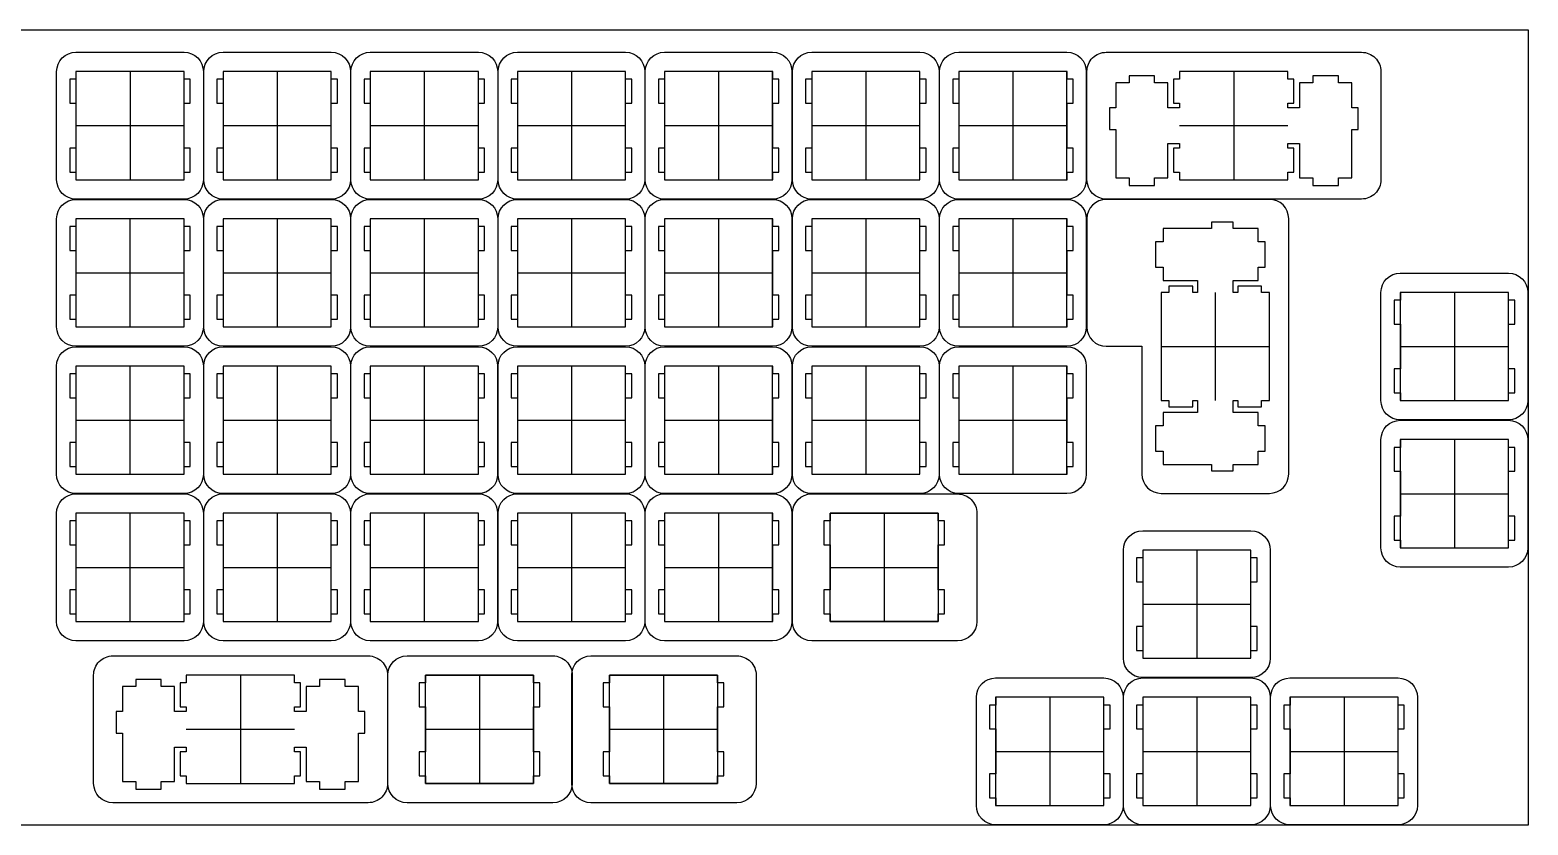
# Model space of a CAD drawing. Extents: x 0 to 345, y 0 to 209.
# Drawn here: x 151 to 344.9, y 0.4 to 103.3 of the extents above; entities that cross this region are included whole.
import ezdxf

# ---------------------------------------------------------------- set-up
doc = ezdxf.new("R2010")
doc.units = 0
doc.header["$MEASUREMENT"] = 0
doc.layers.add('livello 1', color=1, linetype='Continuous', lineweight=25, true_color=0xff0000)

msp = doc.modelspace()

# ---------------------------------------------------------------- linework, layer by layer
at = {"color": 0}
for p, q in [((0.09508, 103.269), (344.901, 103.269)), ((344.901, 103.269), (344.901, 0.39825)), ((156.924, 97.8877), (156.924, 96.8872)), ((170.925, 97.8877), (156.924, 97.8877)), ((170.925, 96.8872), (170.925, 97.8877)), ((175.974, 97.8877), (175.974, 96.8872)), ((189.975, 97.8877), (175.974, 97.8877)), ((189.975, 96.8872), (189.975, 97.8877)), ((195.024, 97.8877), (195.024, 96.8872)), ((209.025, 97.8877), (195.024, 97.8877)), ((209.025, 96.8872), (209.025, 97.8877)), ((214.074, 97.8877), (214.074, 96.8872)), ((228.075, 97.8877), (214.074, 97.8877)), ((228.075, 96.8872), (228.075, 97.8877)), ((233.124, 97.8877), (233.124, 96.8872)), ((247.125, 97.8877), (233.124, 97.8877)), ((247.125, 96.8872), (247.125, 97.8877)), ((252.174, 97.8877), (252.174, 96.8872)), ((266.175, 97.8877), (252.174, 97.8877)), ((266.175, 96.8872), (266.175, 97.8877)), ((271.224, 97.8877), (271.224, 96.8872)), ((285.225, 97.8877), (271.224, 97.8877)), ((285.225, 96.8872), (285.225, 97.8877)), ((296.55, 97.3377), (293.249, 97.3377)), ((293.249, 97.3377), (293.249, 96.4173)), ((296.55, 96.4173), (296.55, 97.3377)), ((299.799, 97.8877), (299.799, 96.8872)), ((313.8, 97.8877), (299.799, 97.8877)), ((313.8, 96.8872), (313.8, 97.8877)), ((320.35, 97.3377), (317.05, 97.3377)), ((317.05, 97.3377), (317.05, 96.4173)), ((320.35, 96.4173), (320.35, 97.3377)), ((156.924, 96.8872), (156.125, 96.8872)), ((156.125, 96.8872), (156.125, 93.7877)), ((171.724, 96.8872), (170.925, 96.8872)), ((171.724, 93.7877), (171.724, 96.8872)), ((175.974, 96.8872), (175.175, 96.8872)), ((175.175, 96.8872), (175.175, 93.7877)), ((190.774, 96.8872), (189.975, 96.8872)), ((190.774, 93.7877), (190.774, 96.8872)), ((195.024, 96.8872), (194.225, 96.8872)), ((194.225, 96.8872), (194.225, 93.7877)), ((209.824, 96.8872), (209.025, 96.8872)), ((209.824, 93.7877), (209.824, 96.8872)), ((214.074, 96.8872), (213.275, 96.8872)), ((213.275, 96.8872), (213.275, 93.7877)), ((228.874, 96.8872), (228.075, 96.8872)), ((228.874, 93.7877), (228.874, 96.8872)), ((233.124, 96.8872), (232.325, 96.8872)), ((232.325, 96.8872), (232.325, 93.7877)), ((247.924, 96.8872), (247.125, 96.8872)), ((247.924, 93.7877), (247.924, 96.8872)), ((252.174, 96.8872), (251.374, 96.8872)), ((251.374, 96.8872), (251.374, 93.7877)), ((266.974, 96.8872), (266.175, 96.8872)), ((266.974, 93.7877), (266.974, 96.8872)), ((271.224, 96.8872), (270.425, 96.8872)), ((270.425, 96.8872), (270.425, 93.7877)), ((286.024, 96.8872), (285.225, 96.8872)), ((286.024, 93.7877), (286.024, 96.8872)), ((293.249, 96.4173), (291.524, 96.4173)), ((291.524, 96.4173), (291.524, 93.187)), ((298.275, 96.4173), (296.55, 96.4173)), ((298.275, 93.187), (298.275, 96.4173)), ((299.799, 96.8872), (299, 96.8872)), ((299, 96.8872), (299, 93.7877)), ((314.599, 96.8872), (313.8, 96.8872)), ((314.599, 93.7877), (314.599, 96.8872)), ((317.05, 96.4173), (315.324, 96.4173)), ((315.324, 96.4173), (315.324, 93.187)), ((322.075, 96.4173), (320.35, 96.4173)), ((322.075, 93.187), (322.075, 96.4173)), ((156.125, 93.7877), (156.924, 93.7877)), ((156.924, 93.7877), (156.924, 87.9877)), ((170.925, 87.9877), (170.925, 93.7877)), ((170.925, 93.7877), (171.724, 93.7877)), ((175.175, 93.7877), (175.974, 93.7877)), ((175.974, 93.7877), (175.974, 87.9877)), ((189.975, 87.9877), (189.975, 93.7877)), ((189.975, 93.7877), (190.774, 93.7877)), ((194.225, 93.7877), (195.024, 93.7877)), ((195.024, 93.7877), (195.024, 87.9877)), ((209.025, 87.9877), (209.025, 93.7877)), ((209.025, 93.7877), (209.824, 93.7877)), ((213.275, 93.7877), (214.074, 93.7877)), ((214.074, 93.7877), (214.074, 87.9877)), ((228.075, 87.9877), (228.075, 93.7877)), ((228.075, 93.7877), (228.874, 93.7877)), ((232.325, 93.7877), (233.124, 93.7877)), ((233.124, 93.7877), (233.124, 87.9877)), ((247.125, 87.9877), (247.125, 93.7877)), ((247.125, 93.7877), (247.924, 93.7877)), ((251.374, 93.7877), (252.174, 93.7877)), ((252.174, 93.7877), (252.174, 87.9877)), ((266.175, 87.9877), (266.175, 93.7877)), ((266.175, 93.7877), (266.974, 93.7877)), ((270.425, 93.7877), (271.224, 93.7877)), ((271.224, 93.7877), (271.224, 87.9877)), ((285.225, 87.9877), (285.225, 93.7877)), ((285.225, 93.7877), (286.024, 93.7877)), ((291.524, 93.187), (290.7, 93.187)), ((290.7, 93.187), (290.7, 90.387)), ((299.799, 93.187), (298.275, 93.187)), ((299, 93.7877), (299.799, 93.7877)), ((299.799, 93.7877), (299.799, 93.187)), ((313.8, 93.187), (313.8, 93.7877)), ((313.8, 93.7877), (314.599, 93.7877)), ((315.324, 93.187), (313.8, 93.187)), ((322.899, 93.187), (322.075, 93.187)), ((322.899, 90.387), (322.899, 93.187)), ((290.7, 90.387), (291.524, 90.387)), ((291.524, 90.387), (291.524, 84.1167)), ((322.075, 84.1167), (322.075, 90.387)), ((322.075, 90.387), (322.899, 90.387)), ((156.924, 87.9877), (156.125, 87.9877)), ((156.125, 87.9877), (156.125, 84.8872)), ((171.724, 87.9877), (170.925, 87.9877)), ((171.724, 84.8872), (171.724, 87.9877)), ((175.974, 87.9877), (175.175, 87.9877)), ((175.175, 87.9877), (175.175, 84.8872)), ((190.774, 87.9877), (189.975, 87.9877)), ((190.774, 84.8872), (190.774, 87.9877)), ((195.024, 87.9877), (194.225, 87.9877)), ((194.225, 87.9877), (194.225, 84.8872)), ((209.824, 87.9877), (209.025, 87.9877)), ((209.824, 84.8872), (209.824, 87.9877)), ((214.074, 87.9877), (213.275, 87.9877)), ((213.275, 87.9877), (213.275, 84.8872)), ((228.874, 87.9877), (228.075, 87.9877)), ((228.874, 84.8872), (228.874, 87.9877)), ((233.124, 87.9877), (232.325, 87.9877)), ((232.325, 87.9877), (232.325, 84.8872)), ((247.924, 87.9877), (247.125, 87.9877)), ((247.924, 84.8872), (247.924, 87.9877)), ((252.174, 87.9877), (251.374, 87.9877)), ((251.374, 87.9877), (251.374, 84.8872)), ((266.974, 87.9877), (266.175, 87.9877)), ((266.974, 84.8872), (266.974, 87.9877)), ((271.224, 87.9877), (270.425, 87.9877)), ((270.425, 87.9877), (270.425, 84.8872)), ((286.024, 87.9877), (285.225, 87.9877)), ((286.024, 84.8872), (286.024, 87.9877)), ((298.275, 84.1167), (298.275, 88.5871)), ((298.275, 88.5871), (299.799, 88.5871)), ((299.799, 87.9877), (299, 87.9877)), ((299, 87.9877), (299, 84.8872)), ((299.799, 88.5871), (299.799, 87.9877)), ((313.8, 87.9877), (313.8, 88.5871)), ((313.8, 88.5871), (315.324, 88.5871)), ((314.599, 87.9877), (313.8, 87.9877)), ((314.599, 84.8872), (314.599, 87.9877)), ((315.324, 88.5871), (315.324, 84.1167)), ((156.125, 84.8872), (156.924, 84.8872)), ((156.924, 84.8872), (156.924, 83.8881)), ((156.924, 83.8881), (170.925, 83.8881)), ((170.925, 83.8881), (170.925, 84.8872)), ((170.925, 84.8872), (171.724, 84.8872)), ((175.175, 84.8872), (175.974, 84.8872)), ((175.974, 84.8872), (175.974, 83.8881)), ((175.974, 83.8881), (189.975, 83.8881)), ((189.975, 83.8881), (189.975, 84.8872)), ((189.975, 84.8872), (190.774, 84.8872)), ((194.225, 84.8872), (195.024, 84.8872)), ((195.024, 84.8872), (195.024, 83.8881)), ((195.024, 83.8881), (209.025, 83.8881)), ((209.025, 83.8881), (209.025, 84.8872)), ((209.025, 84.8872), (209.824, 84.8872)), ((213.275, 84.8872), (214.074, 84.8872)), ((214.074, 84.8872), (214.074, 83.8881)), ((214.074, 83.8881), (228.075, 83.8881)), ((228.075, 83.8881), (228.075, 84.8872)), ((228.075, 84.8872), (228.874, 84.8872)), ((232.325, 84.8872), (233.124, 84.8872)), ((233.124, 84.8872), (233.124, 83.8881)), ((233.124, 83.8881), (247.125, 83.8881)), ((247.125, 83.8881), (247.125, 84.8872)), ((247.125, 84.8872), (247.924, 84.8872)), ((251.374, 84.8872), (252.174, 84.8872)), ((252.174, 84.8872), (252.174, 83.8881)), ((252.174, 83.8881), (266.175, 83.8881)), ((266.175, 83.8881), (266.175, 84.8872)), ((266.175, 84.8872), (266.974, 84.8872)), ((270.425, 84.8872), (271.224, 84.8872)), ((271.224, 84.8872), (271.224, 83.8881)), ((271.224, 83.8881), (285.225, 83.8881)), ((285.225, 83.8881), (285.225, 84.8872)), ((285.225, 84.8872), (286.024, 84.8872)), ((291.524, 84.1167), (293.249, 84.1167)), ((293.249, 84.1167), (293.249, 83.137)), ((296.55, 83.137), (296.55, 84.1167)), ((296.55, 84.1167), (298.275, 84.1167)), ((299, 84.8872), (299.799, 84.8872)), ((299.799, 84.8872), (299.799, 83.8881)), ((299.799, 83.8881), (313.8, 83.8881)), ((313.8, 83.8881), (313.8, 84.8872)), ((313.8, 84.8872), (314.599, 84.8872)), ((315.324, 84.1167), (317.05, 84.1167)), ((317.05, 84.1167), (317.05, 83.137)), ((320.35, 83.137), (320.35, 84.1167)), ((320.35, 84.1167), (322.075, 84.1167)), ((293.249, 83.137), (296.55, 83.137)), ((317.05, 83.137), (320.35, 83.137)), ((156.924, 77.8372), (156.124, 77.8372)), ((156.124, 77.8372), (156.124, 74.7377)), ((156.924, 78.8377), (156.924, 77.8372)), ((170.924, 78.8377), (156.924, 78.8377)), ((170.924, 77.8372), (170.924, 78.8377)), ((171.724, 77.8372), (170.924, 77.8372)), ((171.724, 74.7377), (171.724, 77.8372)), ((175.974, 77.8372), (175.174, 77.8372)), ((175.174, 77.8372), (175.174, 74.7377)), ((175.974, 78.8377), (175.974, 77.8372)), ((189.975, 78.8377), (175.974, 78.8377)), ((189.975, 77.8372), (189.975, 78.8377)), ((190.774, 77.8372), (189.975, 77.8372)), ((190.774, 74.7377), (190.774, 77.8372)), ((195.024, 77.8372), (194.225, 77.8372)), ((194.225, 77.8372), (194.225, 74.7377)), ((195.024, 78.8377), (195.024, 77.8372)), ((209.025, 78.8377), (195.024, 78.8377)), ((209.025, 77.8372), (209.025, 78.8377)), ((209.824, 77.8372), (209.025, 77.8372)), ((209.824, 74.7377), (209.824, 77.8372)), ((214.074, 77.8372), (213.275, 77.8372)), ((213.275, 77.8372), (213.275, 74.7377)), ((214.074, 78.8377), (214.074, 77.8372)), ((228.075, 78.8377), (214.074, 78.8377)), ((228.075, 77.8372), (228.075, 78.8377)), ((228.874, 77.8372), (228.075, 77.8372)), ((228.874, 74.7377), (228.874, 77.8372)), ((233.124, 77.8372), (232.325, 77.8372)), ((232.325, 77.8372), (232.325, 74.7377)), ((233.124, 78.8377), (233.124, 77.8372)), ((247.125, 78.8377), (233.124, 78.8377)), ((247.125, 77.8372), (247.125, 78.8377)), ((247.924, 77.8372), (247.125, 77.8372)), ((247.924, 74.7377), (247.924, 77.8372)), ((252.174, 77.8372), (251.374, 77.8372)), ((251.374, 77.8372), (251.374, 74.7377)), ((252.174, 78.8377), (252.174, 77.8372)), ((266.175, 78.8377), (252.174, 78.8377)), ((266.175, 77.8372), (266.175, 78.8377)), ((266.974, 77.8372), (266.175, 77.8372)), ((266.974, 74.7377), (266.974, 77.8372)), ((271.224, 77.8372), (270.425, 77.8372)), ((270.425, 77.8372), (270.425, 74.7377)), ((271.224, 78.8377), (271.224, 77.8372)), ((285.225, 78.8377), (271.224, 78.8377)), ((285.225, 77.8372), (285.225, 78.8377)), ((286.024, 77.8372), (285.225, 77.8372)), ((286.024, 74.7377), (286.024, 77.8372)), ((303.918, 77.5878), (297.648, 77.5878)), ((297.648, 77.5878), (297.648, 75.8638)), ((303.918, 78.4119), (303.918, 77.5878)), ((306.717, 78.4119), (303.918, 78.4119)), ((306.717, 77.5878), (306.717, 78.4119)), ((309.947, 77.5878), (306.717, 77.5878)), ((309.947, 75.8638), (309.947, 77.5878)), ((297.648, 75.8638), (296.667, 75.8638)), ((296.667, 75.8638), (296.667, 72.5622)), ((310.867, 75.8638), (309.947, 75.8638)), ((310.867, 72.5622), (310.867, 75.8638)), ((156.124, 74.7377), (156.924, 74.7377)), ((156.924, 74.7377), (156.924, 68.9377)), ((170.924, 68.9377), (170.924, 74.7377)), ((170.924, 74.7377), (171.724, 74.7377)), ((175.174, 74.7377), (175.974, 74.7377)), ((175.974, 74.7377), (175.974, 68.9377)), ((189.975, 68.9377), (189.975, 74.7377)), ((189.975, 74.7377), (190.774, 74.7377)), ((194.225, 74.7377), (195.024, 74.7377)), ((195.024, 74.7377), (195.024, 68.9377)), ((209.025, 68.9377), (209.025, 74.7377)), ((209.025, 74.7377), (209.824, 74.7377)), ((213.275, 74.7377), (214.074, 74.7377)), ((214.074, 74.7377), (214.074, 68.9377)), ((228.075, 68.9377), (228.075, 74.7377)), ((228.075, 74.7377), (228.874, 74.7377)), ((232.325, 74.7377), (233.124, 74.7377)), ((233.124, 74.7377), (233.124, 68.9377)), ((247.125, 68.9377), (247.125, 74.7377)), ((247.125, 74.7377), (247.924, 74.7377)), ((251.374, 74.7377), (252.174, 74.7377)), ((252.174, 74.7377), (252.174, 68.9377)), ((266.175, 68.9377), (266.175, 74.7377)), ((266.175, 74.7377), (266.974, 74.7377)), ((270.425, 74.7377), (271.224, 74.7377)), ((271.224, 74.7377), (271.224, 68.9377)), ((285.225, 68.9377), (285.225, 74.7377)), ((285.225, 74.7377), (286.024, 74.7377)), ((296.667, 72.5622), (297.648, 72.5622)), ((297.648, 72.5622), (297.648, 70.8381)), ((309.947, 70.8381), (309.947, 72.5622)), ((309.947, 72.5622), (310.867, 72.5622)), ((297.648, 70.8381), (302.117, 70.8381)), ((301.517, 70.1118), (298.417, 70.1118)), ((298.417, 70.1118), (298.417, 69.3127)), ((301.517, 69.3127), (301.517, 70.1118)), ((302.117, 70.8381), (302.117, 69.3127)), ((306.717, 69.3127), (306.717, 70.8381)), ((306.717, 70.8381), (309.947, 70.8381)), ((310.417, 70.1118), (307.318, 70.1118)), ((307.318, 70.1118), (307.318, 69.3127)), ((310.417, 69.3127), (310.417, 70.1118)), ((156.924, 68.9377), (156.124, 68.9377)), ((156.124, 68.9377), (156.124, 65.8372)), ((171.724, 68.9377), (170.924, 68.9377)), ((171.724, 65.8372), (171.724, 68.9377)), ((175.974, 68.9377), (175.174, 68.9377)), ((175.174, 68.9377), (175.174, 65.8372)), ((190.774, 68.9377), (189.975, 68.9377)), ((190.774, 65.8372), (190.774, 68.9377)), ((195.024, 68.9377), (194.225, 68.9377)), ((194.225, 68.9377), (194.225, 65.8372)), ((209.824, 68.9377), (209.025, 68.9377)), ((209.824, 65.8372), (209.824, 68.9377)), ((214.074, 68.9377), (213.275, 68.9377)), ((213.275, 68.9377), (213.275, 65.8372)), ((228.874, 68.9377), (228.075, 68.9377)), ((228.874, 65.8372), (228.874, 68.9377)), ((233.124, 68.9377), (232.325, 68.9377)), ((232.325, 68.9377), (232.325, 65.8372)), ((247.924, 68.9377), (247.125, 68.9377)), ((247.924, 65.8372), (247.924, 68.9377)), ((252.174, 68.9377), (251.374, 68.9377)), ((251.374, 68.9377), (251.374, 65.8372)), ((266.974, 68.9377), (266.175, 68.9377)), ((266.974, 65.8372), (266.974, 68.9377)), ((271.224, 68.9377), (270.425, 68.9377)), ((270.425, 68.9377), (270.425, 65.8372)), ((286.024, 68.9377), (285.225, 68.9377)), ((286.024, 65.8372), (286.024, 68.9377)), ((298.417, 69.3127), (297.418, 69.3127)), ((297.418, 69.3127), (297.418, 55.3131)), ((302.117, 69.3127), (301.517, 69.3127)), ((307.318, 69.3127), (306.717, 69.3127)), ((311.417, 69.3127), (310.417, 69.3127)), ((311.417, 55.3131), (311.417, 69.3127)), ((328.374, 68.3122), (327.575, 68.3122)), ((327.575, 68.3122), (327.575, 65.2127)), ((328.374, 69.3127), (328.374, 68.3122)), ((342.375, 69.3127), (328.374, 69.3127)), ((342.375, 68.3122), (342.375, 69.3127)), ((343.174, 68.3122), (342.375, 68.3122)), ((343.174, 65.2127), (343.174, 68.3122)), ((156.124, 65.8372), (156.924, 65.8372)), ((156.924, 65.8372), (156.924, 64.8381)), ((156.924, 64.8381), (170.924, 64.8381)), ((170.924, 64.8381), (170.924, 65.8372)), ((170.924, 65.8372), (171.724, 65.8372)), ((175.174, 65.8372), (175.974, 65.8372)), ((175.974, 65.8372), (175.974, 64.8381)), ((175.974, 64.8381), (189.975, 64.8381)), ((189.975, 64.8381), (189.975, 65.8372)), ((189.975, 65.8372), (190.774, 65.8372)), ((194.225, 65.8372), (195.024, 65.8372)), ((195.024, 65.8372), (195.024, 64.8381)), ((195.024, 64.8381), (209.025, 64.8381)), ((209.025, 64.8381), (209.025, 65.8372)), ((209.025, 65.8372), (209.824, 65.8372)), ((213.275, 65.8372), (214.074, 65.8372)), ((214.074, 65.8372), (214.074, 64.8381)), ((214.074, 64.8381), (228.075, 64.8381)), ((228.075, 64.8381), (228.075, 65.8372)), ((228.075, 65.8372), (228.874, 65.8372)), ((232.325, 65.8372), (233.124, 65.8372)), ((233.124, 65.8372), (233.124, 64.8381)), ((233.124, 64.8381), (247.125, 64.8381)), ((247.125, 64.8381), (247.125, 65.8372)), ((247.125, 65.8372), (247.924, 65.8372)), ((251.374, 65.8372), (252.174, 65.8372)), ((252.174, 65.8372), (252.174, 64.8381)), ((252.174, 64.8381), (266.175, 64.8381)), ((266.175, 64.8381), (266.175, 65.8372)), ((266.175, 65.8372), (266.974, 65.8372)), ((270.425, 65.8372), (271.224, 65.8372)), ((271.224, 65.8372), (271.224, 64.8381)), ((271.224, 64.8381), (285.225, 64.8381)), ((285.225, 64.8381), (285.225, 65.8372)), ((285.225, 65.8372), (286.024, 65.8372)), ((327.575, 65.2127), (328.374, 65.2127)), ((328.374, 65.2127), (328.374, 59.4127)), ((342.375, 59.4127), (342.375, 65.2127)), ((342.375, 65.2127), (343.174, 65.2127)), ((156.924, 58.7872), (156.124, 58.7872)), ((156.124, 58.7872), (156.124, 55.6877)), ((156.924, 59.7877), (156.924, 58.7872)), ((170.924, 59.7877), (156.924, 59.7877)), ((170.924, 58.7872), (170.924, 59.7877)), ((171.724, 58.7872), (170.924, 58.7872)), ((171.724, 55.6877), (171.724, 58.7872)), ((175.974, 58.7872), (175.174, 58.7872)), ((175.174, 58.7872), (175.174, 55.6877)), ((175.974, 59.7877), (175.974, 58.7872)), ((189.975, 59.7877), (175.974, 59.7877)), ((189.975, 58.7872), (189.975, 59.7877)), ((190.774, 58.7872), (189.975, 58.7872)), ((190.774, 55.6877), (190.774, 58.7872)), ((195.024, 58.7872), (194.225, 58.7872)), ((194.225, 58.7872), (194.225, 55.6877)), ((195.024, 59.7877), (195.024, 58.7872)), ((209.025, 59.7877), (195.024, 59.7877)), ((209.025, 58.7872), (209.025, 59.7877)), ((209.824, 58.7872), (209.025, 58.7872)), ((209.824, 55.6877), (209.824, 58.7872)), ((214.074, 58.7872), (213.275, 58.7872)), ((213.275, 58.7872), (213.275, 55.6877)), ((214.074, 59.7877), (214.074, 58.7872)), ((228.075, 59.7877), (214.074, 59.7877)), ((228.075, 58.7872), (228.075, 59.7877)), ((228.874, 58.7872), (228.075, 58.7872)), ((228.874, 55.6877), (228.874, 58.7872)), ((233.124, 58.7872), (232.325, 58.7872)), ((232.325, 58.7872), (232.325, 55.6877)), ((233.124, 59.7877), (233.124, 58.7872)), ((247.125, 59.7877), (233.124, 59.7877)), ((247.125, 58.7872), (247.125, 59.7877)), ((247.924, 58.7872), (247.125, 58.7872)), ((247.924, 55.6877), (247.924, 58.7872)), ((252.174, 58.7872), (251.374, 58.7872)), ((251.374, 58.7872), (251.374, 55.6877)), ((252.174, 59.7877), (252.174, 58.7872)), ((266.175, 59.7877), (252.174, 59.7877)), ((266.175, 58.7872), (266.175, 59.7877)), ((266.974, 58.7872), (266.175, 58.7872)), ((266.974, 55.6877), (266.974, 58.7872)), ((271.224, 58.7872), (270.425, 58.7872)), ((270.425, 58.7872), (270.425, 55.6877)), ((271.224, 59.7877), (271.224, 58.7872)), ((285.225, 59.7877), (271.224, 59.7877)), ((285.225, 58.7872), (285.225, 59.7877)), ((286.024, 58.7872), (285.225, 58.7872)), ((286.024, 55.6877), (286.024, 58.7872)), ((328.374, 59.4127), (327.575, 59.4127)), ((327.575, 59.4127), (327.575, 56.3122)), ((343.174, 59.4127), (342.375, 59.4127)), ((343.174, 56.3122), (343.174, 59.4127)), ((327.575, 56.3122), (328.374, 56.3122)), ((328.374, 56.3122), (328.374, 55.3131)), ((342.375, 55.3131), (342.375, 56.3122)), ((342.375, 56.3122), (343.174, 56.3122)), ((156.124, 55.6877), (156.924, 55.6877)), ((156.924, 55.6877), (156.924, 49.8877)), ((170.924, 49.8877), (170.924, 55.6877)), ((170.924, 55.6877), (171.724, 55.6877)), ((175.174, 55.6877), (175.974, 55.6877)), ((175.974, 55.6877), (175.974, 49.8877)), ((189.975, 49.8877), (189.975, 55.6877)), ((189.975, 55.6877), (190.774, 55.6877)), ((194.225, 55.6877), (195.024, 55.6877)), ((195.024, 55.6877), (195.024, 49.8877)), ((209.025, 49.8877), (209.025, 55.6877)), ((209.025, 55.6877), (209.824, 55.6877)), ((213.275, 55.6877), (214.074, 55.6877)), ((214.074, 55.6877), (214.074, 49.8877)), ((228.075, 49.8877), (228.075, 55.6877)), ((228.075, 55.6877), (228.874, 55.6877)), ((232.325, 55.6877), (233.124, 55.6877)), ((233.124, 55.6877), (233.124, 49.8877)), ((247.125, 49.8877), (247.125, 55.6877)), ((247.125, 55.6877), (247.924, 55.6877)), ((251.374, 55.6877), (252.174, 55.6877)), ((252.174, 55.6877), (252.174, 49.8877)), ((266.175, 49.8877), (266.175, 55.6877)), ((266.175, 55.6877), (266.974, 55.6877)), ((270.425, 55.6877), (271.224, 55.6877)), ((271.224, 55.6877), (271.224, 49.8877)), ((285.225, 49.8877), (285.225, 55.6877)), ((285.225, 55.6877), (286.024, 55.6877)), ((297.418, 55.3131), (298.417, 55.3131)), ((298.417, 55.3131), (298.417, 54.5123)), ((298.417, 54.5123), (301.517, 54.5123)), ((301.517, 54.5123), (301.517, 55.3131)), ((301.517, 55.3131), (302.117, 55.3131)), ((302.117, 55.3131), (302.117, 53.7877)), ((306.717, 53.7877), (306.717, 55.3131)), ((306.717, 55.3131), (307.318, 55.3131)), ((307.318, 55.3131), (307.318, 54.5123)), ((307.318, 54.5123), (310.417, 54.5123)), ((310.417, 54.5123), (310.417, 55.3131)), ((310.417, 55.3131), (311.417, 55.3131)), ((328.374, 55.3131), (342.375, 55.3131)), ((302.117, 53.7877), (297.648, 53.7877)), ((297.648, 53.7877), (297.648, 52.0622)), ((309.947, 53.7877), (306.717, 53.7877)), ((309.947, 52.0622), (309.947, 53.7877)), ((297.648, 52.0622), (296.667, 52.0622)), ((296.667, 52.0622), (296.667, 48.762)), ((310.867, 52.0622), (309.947, 52.0622)), ((310.867, 48.762), (310.867, 52.0622)), ((156.924, 49.8877), (156.124, 49.8877)), ((156.124, 49.8877), (156.124, 46.7872)), ((171.724, 49.8877), (170.924, 49.8877)), ((171.724, 46.7872), (171.724, 49.8877)), ((175.974, 49.8877), (175.174, 49.8877)), ((175.174, 49.8877), (175.174, 46.7872)), ((190.774, 49.8877), (189.975, 49.8877)), ((190.774, 46.7872), (190.774, 49.8877)), ((195.024, 49.8877), (194.225, 49.8877)), ((194.225, 49.8877), (194.225, 46.7872)), ((209.824, 49.8877), (209.025, 49.8877)), ((209.824, 46.7872), (209.824, 49.8877)), ((214.074, 49.8877), (213.275, 49.8877)), ((213.275, 49.8877), (213.275, 46.7872)), ((228.874, 49.8877), (228.075, 49.8877)), ((228.874, 46.7872), (228.874, 49.8877)), ((233.124, 49.8877), (232.325, 49.8877)), ((232.325, 49.8877), (232.325, 46.7872)), ((247.924, 49.8877), (247.125, 49.8877)), ((247.924, 46.7872), (247.924, 49.8877)), ((252.174, 49.8877), (251.374, 49.8877)), ((251.374, 49.8877), (251.374, 46.7872)), ((266.974, 49.8877), (266.175, 49.8877)), ((266.974, 46.7872), (266.974, 49.8877)), ((271.224, 49.8877), (270.425, 49.8877)), ((270.425, 49.8877), (270.425, 46.7872)), ((286.024, 49.8877), (285.225, 49.8877)), ((286.024, 46.7872), (286.024, 49.8877)), ((296.667, 48.762), (297.648, 48.762)), ((297.648, 48.762), (297.648, 47.038)), ((309.947, 47.038), (309.947, 48.762)), ((309.947, 48.762), (310.867, 48.762)), ((328.374, 49.2622), (327.575, 49.2622)), ((327.575, 49.2622), (327.575, 46.1627)), ((328.374, 50.2627), (328.374, 49.2622)), ((342.375, 50.2627), (328.374, 50.2627)), ((342.375, 49.2622), (342.375, 50.2627)), ((343.174, 49.2622), (342.375, 49.2622)), ((343.174, 46.1627), (343.174, 49.2622)), ((156.124, 46.7872), (156.924, 46.7872)), ((156.924, 46.7872), (156.924, 45.7881)), ((170.924, 45.7881), (170.924, 46.7872)), ((170.924, 46.7872), (171.724, 46.7872)), ((175.174, 46.7872), (175.974, 46.7872)), ((175.974, 46.7872), (175.974, 45.7881)), ((189.975, 45.7881), (189.975, 46.7872)), ((189.975, 46.7872), (190.774, 46.7872)), ((194.225, 46.7872), (195.024, 46.7872)), ((195.024, 46.7872), (195.024, 45.7881)), ((209.025, 45.7881), (209.025, 46.7872)), ((209.025, 46.7872), (209.824, 46.7872)), ((213.275, 46.7872), (214.074, 46.7872)), ((214.074, 46.7872), (214.074, 45.7881)), ((228.075, 45.7881), (228.075, 46.7872)), ((228.075, 46.7872), (228.874, 46.7872)), ((232.325, 46.7872), (233.124, 46.7872)), ((233.124, 46.7872), (233.124, 45.7881)), ((247.125, 45.7881), (247.125, 46.7872)), ((247.125, 46.7872), (247.924, 46.7872)), ((251.374, 46.7872), (252.174, 46.7872)), ((252.174, 46.7872), (252.174, 45.7881)), ((266.175, 45.7881), (266.175, 46.7872)), ((266.175, 46.7872), (266.974, 46.7872)), ((270.425, 46.7872), (271.224, 46.7872)), ((271.224, 46.7872), (271.224, 45.7881)), ((285.225, 45.7881), (285.225, 46.7872)), ((285.225, 46.7872), (286.024, 46.7872)), ((297.648, 47.038), (303.918, 47.038)), ((303.918, 47.038), (303.918, 46.2125)), ((306.717, 46.2125), (306.717, 47.038)), ((306.717, 47.038), (309.947, 47.038)), ((156.924, 45.7881), (170.924, 45.7881)), ((175.974, 45.7881), (189.975, 45.7881)), ((195.024, 45.7881), (209.025, 45.7881)), ((214.074, 45.7881), (228.075, 45.7881)), ((233.124, 45.7881), (247.125, 45.7881)), ((252.174, 45.7881), (266.175, 45.7881)), ((271.224, 45.7881), (285.225, 45.7881)), ((303.918, 46.2125), (306.717, 46.2125)), ((327.575, 46.1627), (328.374, 46.1627)), ((328.374, 46.1627), (328.374, 40.3627)), ((342.375, 40.3627), (342.375, 46.1627)), ((342.375, 46.1627), (343.174, 46.1627)), ((156.924, 40.7377), (156.924, 39.7372)), ((170.924, 40.7377), (156.924, 40.7377)), ((170.924, 39.7372), (170.924, 40.7377)), ((175.974, 40.7377), (175.974, 39.7372)), ((189.975, 40.7377), (175.974, 40.7377)), ((189.975, 39.7372), (189.975, 40.7377)), ((195.024, 40.7377), (195.024, 39.7372)), ((209.025, 40.7377), (195.024, 40.7377)), ((209.025, 39.7372), (209.025, 40.7377)), ((214.074, 40.7377), (214.074, 39.7372)), ((228.075, 40.7377), (214.074, 40.7377)), ((228.075, 39.7372), (228.075, 40.7377)), ((233.124, 40.7377), (233.124, 39.7372)), ((247.125, 40.7377), (233.124, 40.7377)), ((247.125, 39.7372), (247.125, 40.7377)), ((254.555, 40.7377), (254.555, 39.7372)), ((268.555, 40.7377), (254.555, 40.7377)), ((268.555, 39.7372), (268.555, 40.7377)), ((156.924, 39.7372), (156.124, 39.7372)), ((156.124, 39.7372), (156.124, 36.6377)), ((171.724, 39.7372), (170.924, 39.7372)), ((171.724, 36.6377), (171.724, 39.7372)), ((175.974, 39.7372), (175.174, 39.7372)), ((175.174, 39.7372), (175.174, 36.6377)), ((190.774, 39.7372), (189.975, 39.7372)), ((190.774, 36.6377), (190.774, 39.7372)), ((195.024, 39.7372), (194.225, 39.7372)), ((194.225, 39.7372), (194.225, 36.6377)), ((209.824, 39.7372), (209.025, 39.7372)), ((209.824, 36.6377), (209.824, 39.7372)), ((214.074, 39.7372), (213.275, 39.7372)), ((213.275, 39.7372), (213.275, 36.6377)), ((228.874, 39.7372), (228.075, 39.7372)), ((228.874, 36.6377), (228.874, 39.7372)), ((233.124, 39.7372), (232.325, 39.7372)), ((232.325, 39.7372), (232.325, 36.6377)), ((247.924, 39.7372), (247.125, 39.7372)), ((247.924, 36.6377), (247.924, 39.7372)), ((254.555, 39.7372), (253.756, 39.7372)), ((253.756, 39.7372), (253.756, 36.6377)), ((269.355, 39.7372), (268.555, 39.7372)), ((269.355, 36.6377), (269.355, 39.7372)), ((328.374, 40.3627), (327.575, 40.3627)), ((327.575, 40.3627), (327.575, 37.2622)), ((343.174, 40.3627), (342.375, 40.3627)), ((343.174, 37.2622), (343.174, 40.3627)), ((327.575, 37.2622), (328.374, 37.2622)), ((328.374, 37.2622), (328.374, 36.2631)), ((342.375, 36.2631), (342.375, 37.2622)), ((342.375, 37.2622), (343.174, 37.2622)), ((156.124, 36.6377), (156.924, 36.6377)), ((156.924, 36.6377), (156.924, 30.8378)), ((170.924, 30.8378), (170.924, 36.6377)), ((170.924, 36.6377), (171.724, 36.6377)), ((175.174, 36.6377), (175.974, 36.6377)), ((175.974, 36.6377), (175.974, 30.8378)), ((189.975, 30.8378), (189.975, 36.6377)), ((189.975, 36.6377), (190.774, 36.6377)), ((194.225, 36.6377), (195.024, 36.6377)), ((195.024, 36.6377), (195.024, 30.8378)), ((209.025, 30.8378), (209.025, 36.6377)), ((209.025, 36.6377), (209.824, 36.6377)), ((213.275, 36.6377), (214.074, 36.6377)), ((214.074, 36.6377), (214.074, 30.8378)), ((228.075, 30.8378), (228.075, 36.6377)), ((228.075, 36.6377), (228.874, 36.6377)), ((232.325, 36.6377), (233.124, 36.6377)), ((233.124, 36.6377), (233.124, 30.8378)), ((247.125, 30.8378), (247.125, 36.6377)), ((247.125, 36.6377), (247.924, 36.6377)), ((253.756, 36.6377), (254.555, 36.6377)), ((254.555, 36.6377), (254.555, 30.8378)), ((268.555, 30.8378), (268.555, 36.6377)), ((268.555, 36.6377), (269.355, 36.6377)), ((295.037, 34.9746), (294.236, 34.9746)), ((294.236, 34.9746), (294.236, 31.874)), ((295.037, 35.9752), (295.037, 34.9746)), ((309.036, 35.9752), (295.037, 35.9752)), ((309.036, 34.9746), (309.036, 35.9752)), ((309.837, 34.9746), (309.036, 34.9746)), ((309.837, 31.874), (309.837, 34.9746)), ((328.374, 36.2631), (342.375, 36.2631)), ((294.236, 31.874), (295.037, 31.874)), ((295.037, 31.874), (295.037, 26.0739)), ((309.036, 26.0739), (309.036, 31.874)), ((309.036, 31.874), (309.837, 31.874)), ((156.924, 30.8378), (156.124, 30.8378)), ((156.124, 30.8378), (156.124, 27.7372)), ((171.724, 30.8378), (170.924, 30.8378)), ((171.724, 27.7372), (171.724, 30.8378)), ((175.974, 30.8378), (175.174, 30.8378)), ((175.174, 30.8378), (175.174, 27.7372)), ((190.774, 30.8378), (189.975, 30.8378)), ((190.774, 27.7372), (190.774, 30.8378)), ((195.024, 30.8378), (194.225, 30.8378)), ((194.225, 30.8378), (194.225, 27.7372)), ((209.824, 30.8378), (209.025, 30.8378)), ((209.824, 27.7372), (209.824, 30.8378)), ((214.074, 30.8378), (213.275, 30.8378)), ((213.275, 30.8378), (213.275, 27.7372)), ((228.874, 30.8378), (228.075, 30.8378)), ((228.874, 27.7372), (228.874, 30.8378)), ((233.124, 30.8378), (232.325, 30.8378)), ((232.325, 30.8378), (232.325, 27.7372)), ((247.924, 30.8378), (247.125, 30.8378)), ((247.924, 27.7372), (247.924, 30.8378)), ((254.555, 30.8378), (253.756, 30.8378)), ((253.756, 30.8378), (253.756, 27.7372)), ((269.355, 30.8378), (268.555, 30.8378)), ((269.355, 27.7372), (269.355, 30.8378)), ((156.124, 27.7372), (156.924, 27.7372)), ((156.924, 27.7372), (156.924, 26.7381)), ((170.924, 26.7381), (170.924, 27.7372)), ((170.924, 27.7372), (171.724, 27.7372)), ((175.174, 27.7372), (175.974, 27.7372)), ((175.974, 27.7372), (175.974, 26.7381)), ((189.975, 26.7381), (189.975, 27.7372)), ((189.975, 27.7372), (190.774, 27.7372)), ((194.225, 27.7372), (195.024, 27.7372)), ((195.024, 27.7372), (195.024, 26.7381)), ((209.025, 26.7381), (209.025, 27.7372)), ((209.025, 27.7372), (209.824, 27.7372)), ((213.275, 27.7372), (214.074, 27.7372)), ((214.074, 27.7372), (214.074, 26.7381)), ((228.075, 26.7381), (228.075, 27.7372)), ((228.075, 27.7372), (228.874, 27.7372)), ((232.325, 27.7372), (233.124, 27.7372)), ((233.124, 27.7372), (233.124, 26.7381)), ((247.125, 26.7381), (247.125, 27.7372)), ((247.125, 27.7372), (247.924, 27.7372)), ((253.756, 27.7372), (254.555, 27.7372)), ((254.555, 27.7372), (254.555, 26.7381)), ((268.555, 26.7381), (268.555, 27.7372)), ((268.555, 27.7372), (269.355, 27.7372)), ((156.924, 26.7381), (170.924, 26.7381)), ((175.974, 26.7381), (189.975, 26.7381)), ((195.024, 26.7381), (209.025, 26.7381)), ((214.074, 26.7381), (228.075, 26.7381)), ((233.124, 26.7381), (247.125, 26.7381)), ((254.555, 26.7381), (268.555, 26.7381)), ((295.037, 26.0739), (294.236, 26.0739)), ((294.236, 26.0739), (294.236, 22.9747)), ((309.837, 26.0739), (309.036, 26.0739)), ((309.837, 22.9747), (309.837, 26.0739)), ((294.236, 22.9747), (295.037, 22.9747)), ((295.037, 22.9747), (295.037, 21.9742)), ((295.037, 21.9742), (309.036, 21.9742)), ((309.036, 21.9742), (309.036, 22.9747)), ((309.036, 22.9747), (309.837, 22.9747)), ((171.212, 19.7817), (171.212, 18.7827)), ((185.211, 19.7817), (171.212, 19.7817)), ((185.211, 18.7827), (185.211, 19.7817)), ((202.168, 19.7817), (202.168, 18.7827)), ((216.167, 19.7817), (202.168, 19.7817)), ((216.167, 18.7827), (216.167, 19.7817)), ((225.98, 19.7817), (225.98, 18.7827)), ((239.98, 19.7817), (225.98, 19.7817)), ((239.98, 18.7827), (239.98, 19.7817)), ((164.662, 18.3128), (162.936, 18.3128)), ((162.936, 18.3128), (162.936, 15.0826)), ((167.961, 19.2319), (164.662, 19.2319)), ((164.662, 19.2319), (164.662, 18.3128)), ((167.961, 18.3128), (167.961, 19.2319)), ((169.686, 18.3128), (167.961, 18.3128)), ((169.686, 15.0826), (169.686, 18.3128)), ((171.212, 18.7827), (170.411, 18.7827)), ((170.411, 18.7827), (170.411, 15.6821)), ((186.012, 18.7827), (185.211, 18.7827)), ((186.012, 15.6821), (186.012, 18.7827)), ((188.462, 18.3128), (186.737, 18.3128)), ((186.737, 18.3128), (186.737, 15.0826)), ((191.761, 19.2319), (188.462, 19.2319)), ((188.462, 19.2319), (188.462, 18.3128)), ((191.761, 18.3128), (191.761, 19.2319)), ((193.486, 18.3128), (191.761, 18.3128)), ((193.486, 15.0826), (193.486, 18.3128)), ((202.168, 18.7827), (201.367, 18.7827)), ((201.367, 18.7827), (201.367, 15.6821)), ((216.968, 18.7827), (216.167, 18.7827)), ((216.968, 15.6821), (216.968, 18.7827)), ((225.98, 18.7827), (225.181, 18.7827)), ((225.181, 18.7827), (225.181, 15.6821)), ((240.78, 18.7827), (239.98, 18.7827)), ((240.78, 15.6821), (240.78, 18.7827)), ((170.411, 15.6821), (171.212, 15.6821)), ((171.212, 15.6821), (171.212, 15.0826)), ((185.211, 15.0826), (185.211, 15.6821)), ((185.211, 15.6821), (186.012, 15.6821)), ((201.367, 15.6821), (202.168, 15.6821)), ((202.168, 15.6821), (202.168, 9.88191)), ((216.167, 9.88191), (216.167, 15.6821)), ((216.167, 15.6821), (216.968, 15.6821)), ((225.181, 15.6821), (225.98, 15.6821)), ((225.98, 15.6821), (225.98, 9.88191)), ((239.98, 9.88191), (239.98, 15.6821)), ((239.98, 15.6821), (240.78, 15.6821)), ((275.987, 15.9246), (275.186, 15.9246)), ((275.186, 15.9246), (275.186, 12.824)), ((275.987, 16.9251), (275.987, 15.9246)), ((289.986, 16.9251), (275.987, 16.9251)), ((289.986, 15.9246), (289.986, 16.9251)), ((290.787, 15.9246), (289.986, 15.9246)), ((290.787, 12.824), (290.787, 15.9246)), ((295.037, 15.9246), (294.236, 15.9246)), ((294.236, 15.9246), (294.236, 12.824)), ((295.037, 16.9251), (295.037, 15.9246)), ((309.036, 16.9251), (295.037, 16.9251)), ((309.036, 15.9246), (309.036, 16.9251)), ((309.837, 15.9246), (309.036, 15.9246)), ((309.837, 12.824), (309.837, 15.9246)), ((314.087, 15.9246), (313.286, 15.9246)), ((313.286, 15.9246), (313.286, 12.824)), ((314.087, 16.9251), (314.087, 15.9246)), ((328.086, 16.9251), (314.087, 16.9251)), ((328.086, 15.9246), (328.086, 16.9251)), ((328.887, 15.9246), (328.086, 15.9246)), ((328.887, 12.824), (328.887, 15.9246)), ((162.936, 15.0826), (162.111, 15.0826)), ((162.111, 15.0826), (162.111, 12.2825)), ((171.212, 15.0826), (169.686, 15.0826)), ((186.737, 15.0826), (185.211, 15.0826)), ((194.312, 15.0826), (193.486, 15.0826)), ((194.312, 12.2825), (194.312, 15.0826)), ((162.111, 12.2825), (162.936, 12.2825)), ((162.936, 12.2825), (162.936, 6.01239)), ((193.486, 6.01239), (193.486, 12.2825)), ((193.486, 12.2825), (194.312, 12.2825)), ((275.186, 12.824), (275.987, 12.824)), ((275.987, 12.824), (275.987, 7.02388)), ((289.986, 7.02388), (289.986, 12.824)), ((289.986, 12.824), (290.787, 12.824)), ((294.236, 12.824), (295.037, 12.824)), ((295.037, 12.824), (295.037, 7.02388)), ((309.036, 7.02388), (309.036, 12.824)), ((309.036, 12.824), (309.837, 12.824)), ((313.286, 12.824), (314.087, 12.824)), ((314.087, 12.824), (314.087, 7.02388)), ((328.086, 7.02388), (328.086, 12.824)), ((328.086, 12.824), (328.887, 12.824)), ((169.686, 6.01239), (169.686, 10.4827)), ((169.686, 10.4827), (171.212, 10.4827)), ((171.212, 9.88191), (170.411, 9.88191)), ((170.411, 9.88191), (170.411, 6.78272)), ((171.212, 10.4827), (171.212, 9.88191)), ((185.211, 9.88191), (185.211, 10.4827)), ((185.211, 10.4827), (186.737, 10.4827)), ((186.012, 9.88191), (185.211, 9.88191)), ((186.012, 6.78272), (186.012, 9.88191)), ((186.737, 10.4827), (186.737, 6.01239)), ((202.168, 9.88191), (201.367, 9.88191)), ((201.367, 9.88191), (201.367, 6.78272)), ((216.968, 9.88191), (216.167, 9.88191)), ((216.968, 6.78272), (216.968, 9.88191)), ((225.98, 9.88191), (225.181, 9.88191)), ((225.181, 9.88191), (225.181, 6.78272)), ((240.78, 9.88191), (239.98, 9.88191)), ((240.78, 6.78272), (240.78, 9.88191)), ((162.936, 6.01239), (164.662, 6.01239)), ((164.662, 6.01239), (164.662, 5.03259)), ((167.961, 5.03259), (167.961, 6.01239)), ((167.961, 6.01239), (169.686, 6.01239)), ((170.411, 6.78272), (171.212, 6.78272)), ((171.212, 6.78272), (171.212, 5.78224)), ((185.211, 5.78224), (185.211, 6.78272)), ((185.211, 6.78272), (186.012, 6.78272)), ((186.737, 6.01239), (188.462, 6.01239)), ((188.462, 6.01239), (188.462, 5.03259)), ((191.761, 5.03259), (191.761, 6.01239)), ((191.761, 6.01239), (193.486, 6.01239)), ((201.367, 6.78272), (202.168, 6.78272)), ((202.168, 6.78272), (202.168, 5.78224)), ((216.167, 5.78224), (216.167, 6.78272)), ((216.167, 6.78272), (216.968, 6.78272)), ((225.181, 6.78272), (225.98, 6.78272)), ((225.98, 6.78272), (225.98, 5.78224)), ((239.98, 5.78224), (239.98, 6.78272)), ((239.98, 6.78272), (240.78, 6.78272)), ((275.987, 7.02388), (275.186, 7.02388)), ((275.186, 7.02388), (275.186, 3.92465)), ((290.787, 7.02388), (289.986, 7.02388)), ((290.787, 3.92465), (290.787, 7.02388)), ((295.037, 7.02388), (294.236, 7.02388)), ((294.236, 7.02388), (294.236, 3.92465)), ((309.837, 7.02388), (309.036, 7.02388)), ((309.837, 3.92465), (309.837, 7.02388)), ((314.087, 7.02388), (313.286, 7.02388)), ((313.286, 7.02388), (313.286, 3.92465)), ((328.887, 7.02388), (328.086, 7.02388)), ((328.887, 3.92465), (328.887, 7.02388)), ((164.662, 5.03259), (167.961, 5.03259)), ((171.212, 5.78224), (185.211, 5.78224)), ((188.462, 5.03259), (191.761, 5.03259)), ((202.168, 5.78224), (216.167, 5.78224)), ((225.98, 5.78224), (239.98, 5.78224)), ((275.186, 3.92465), (275.987, 3.92465)), ((275.987, 3.92465), (275.987, 2.9242)), ((289.986, 2.9242), (289.986, 3.92465)), ((289.986, 3.92465), (290.787, 3.92465)), ((294.236, 3.92465), (295.037, 3.92465)), ((295.037, 3.92465), (295.037, 2.9242)), ((309.036, 2.9242), (309.036, 3.92465)), ((309.036, 3.92465), (309.837, 3.92465)), ((313.286, 3.92465), (314.087, 3.92465)), ((314.087, 3.92465), (314.087, 2.9242)), ((328.086, 2.9242), (328.086, 3.92465)), ((328.086, 3.92465), (328.887, 3.92465)), ((275.987, 2.9242), (289.986, 2.9242)), ((295.037, 2.9242), (309.036, 2.9242)), ((314.087, 2.9242), (328.086, 2.9242)), ((344.901, 0.39825), (0.09508, 0.39825))]:
    msp.add_line(p, q, dxfattribs=at)
at = {"layer": 'livello 1'}
for p, q in [((306.7995, 97.8877), (306.7995, 83.8881)), ((299.79975, 90.8879), (313.79925, 90.8879)), ((304.41725, 69.3127), (304.41725, 55.3131)), ((297.4175, 62.3129), (311.417, 62.3129)), ((178.2115, 19.7817), (178.2115, 5.7821)), ((171.21175, 12.7819), (185.21125, 12.7819))]:
    msp.add_line(p, q, dxfattribs=at)
at = {"layer": 'livello 1', "flags": 128}
for points in [[(170.92325, 81.3879), (156.92425, 81.3879, -0.414213562), (154.42425, 83.8879), (154.42425, 97.8879, -0.414213562), (156.92425, 100.3879), (170.92325, 100.3879, -0.414213562), (173.42325, 97.8879), (173.42325, 83.8879, -0.414213562)], [(189.97145, 81.3879), (175.97245, 81.3879, -0.414213562), (173.47245, 83.8879), (173.47245, 97.8879, -0.414213562), (175.97245, 100.3879), (189.97145, 100.3879, -0.414213562), (192.47145, 97.8879), (192.47145, 83.8879, -0.414213562)], [(209.01965, 81.3879), (195.02065, 81.3879, -0.414213562), (192.52065, 83.8879), (192.52065, 97.8879, -0.414213562), (195.02065, 100.3879), (209.01965, 100.3879, -0.414213562), (211.51965, 97.8879), (211.51965, 83.8879, -0.414213562)], [(228.06785, 81.3879), (214.06885, 81.3879, -0.414213562), (211.56885, 83.8879), (211.56885, 97.8879, -0.414213562), (214.06885, 100.3879), (228.06785, 100.3879, -0.414213562), (230.56785, 97.8879), (230.56785, 83.8879, -0.414213562)], [(247.11605, 81.3879), (233.11705, 81.3879, -0.414213562), (230.61705, 83.8879), (230.61705, 97.8879, -0.414213562), (233.11705, 100.3879), (247.11605, 100.3879, -0.414213562), (249.61605, 97.8879), (249.61605, 83.8879, -0.414213562)], [(266.16985, 81.3879), (252.17085, 81.3879, -0.414213562), (249.67085, 83.8879), (249.67085, 97.8879, -0.414213562), (252.17085, 100.3879), (266.16985, 100.3879, -0.414213562), (268.66985, 97.8879), (268.66985, 83.8879, -0.414213562)], [(285.21805, 81.3879), (271.21905, 81.3879, -0.414213562), (268.71905, 83.8879), (268.71905, 97.8879, -0.414213562), (271.21905, 100.3879), (285.21805, 100.3879, -0.414213562), (287.71805, 97.8879), (287.71805, 83.8879, -0.414213562)], [(323.3495, 100.3878, -0.414225279), (325.8495, 97.8878), (325.8495, 83.888, -0.414225279), (323.3495, 81.3881), (290.3005, 81.3881, -0.414213562), (287.8005, 83.8881), (287.8005, 97.8878, -0.414225279), (290.3005, 100.3878)], [(170.92145, 62.3379), (156.92245, 62.3379, -0.414213562), (154.42245, 64.8379), (154.42245, 78.8379, -0.414213562), (156.92245, 81.3379), (170.92145, 81.3379, -0.414213562), (173.42145, 78.8379), (173.42145, 64.8379, -0.414213562)], [(189.96965, 62.3379), (175.97065, 62.3379, -0.414213562), (173.47065, 64.8379), (173.47065, 78.8379, -0.414213562), (175.97065, 81.3379), (189.96965, 81.3379, -0.414213562), (192.46965, 78.8379), (192.46965, 64.8379, -0.414213562)], [(209.01785, 62.3379), (195.01885, 62.3379, -0.414213562), (192.51885, 64.8379), (192.51885, 78.8379, -0.414213562), (195.01885, 81.3379), (209.01785, 81.3379, -0.414213562), (211.51785, 78.8379), (211.51785, 64.8379, -0.414213562)], [(228.06605, 62.3379), (214.06705, 62.3379, -0.414213562), (211.56705, 64.8379), (211.56705, 78.8379, -0.414213562), (214.06705, 81.3379), (228.06605, 81.3379, -0.414213562), (230.56605, 78.8379), (230.56605, 64.8379, -0.414213562)], [(247.11425, 62.3379), (233.11525, 62.3379, -0.414213562), (230.61525, 64.8379), (230.61525, 78.8379, -0.414213562), (233.11525, 81.3379), (247.11425, 81.3379, -0.414213562), (249.61425, 78.8379), (249.61425, 64.8379, -0.414213562)], [(266.16805, 62.3379), (252.16905, 62.3379, -0.414213562), (249.66905, 64.8379), (249.66905, 78.8379, -0.414213562), (252.16905, 81.3379), (266.16805, 81.3379, -0.414213562), (268.66805, 78.8379), (268.66805, 64.8379, -0.414213562)], [(285.21625, 62.3379), (271.21725, 62.3379, -0.414213562), (268.71725, 64.8379), (268.71725, 78.8379, -0.414213562), (271.21725, 81.3379), (285.21625, 81.3379, -0.414213562), (287.71625, 78.8379), (287.71625, 64.8379, -0.414213562)], [(342.36445, 52.8129), (328.36545, 52.8129, -0.414213562), (325.86545, 55.3129), (325.86545, 69.3129, -0.414213562), (328.36545, 71.8129), (342.36445, 71.8129, -0.414213562), (344.86445, 69.3129), (344.86445, 55.3129, -0.414213562)], [(170.91965, 43.2879), (156.92065, 43.2879, -0.414213562), (154.42065, 45.7879), (154.42065, 59.7879, -0.414213562), (156.92065, 62.2879), (170.91965, 62.2879, -0.414213562), (173.41965, 59.7879), (173.41965, 45.7879, -0.414213562)], [(189.96785, 43.2879), (175.96885, 43.2879, -0.414213562), (173.46885, 45.7879), (173.46885, 59.7879, -0.414213562), (175.96885, 62.2879), (189.96785, 62.2879, -0.414213562), (192.46785, 59.7879), (192.46785, 45.7879, -0.414213562)], [(209.01605, 43.2879), (195.01705, 43.2879, -0.414213562), (192.51705, 45.7879), (192.51705, 59.7879, -0.414213562), (195.01705, 62.2879), (209.01605, 62.2879, -0.414213562), (211.51605, 59.7879), (211.51605, 45.7879, -0.414213562)], [(228.06425, 43.2879), (214.06525, 43.2879, -0.414213562), (211.56525, 45.7879), (211.56525, 59.7879, -0.414213562), (214.06525, 62.2879), (228.06425, 62.2879, -0.414213562), (230.56425, 59.7879), (230.56425, 45.7879, -0.414213562)], [(247.11245, 43.2879), (233.11345, 43.2879, -0.414213562), (230.61345, 45.7879), (230.61345, 59.7879, -0.414213562), (233.11345, 62.2879), (247.11245, 62.2879, -0.414213562), (249.61245, 59.7879), (249.61245, 45.7879, -0.414213562)], [(266.16625, 43.2879), (252.16725, 43.2879, -0.414213562), (249.66725, 45.7879), (249.66725, 59.7879, -0.414213562), (252.16725, 62.2879), (266.16625, 62.2879, -0.414213562), (268.66625, 59.7879), (268.66625, 45.7879, -0.414213562)], [(285.21445, 43.2879), (271.21545, 43.2879, -0.414213562), (268.71545, 45.7879), (268.71545, 59.7879, -0.414213562), (271.21545, 62.2879), (285.21445, 62.2879, -0.414213562), (287.71445, 59.7879), (287.71445, 45.7879, -0.414213562)], [(342.36445, 33.7629), (328.36545, 33.7629, -0.414213562), (325.86545, 36.2629), (325.86545, 50.2629, -0.414213562), (328.36545, 52.7629), (342.36445, 52.7629, -0.414213562), (344.86445, 50.2629), (344.86445, 36.2629, -0.414213562)], [(170.91965, 24.2379), (156.92065, 24.2379, -0.414213562), (154.42065, 26.7379), (154.42065, 40.7379, -0.414213562), (156.92065, 43.2379), (170.91965, 43.2379, -0.414213562), (173.41965, 40.7379), (173.41965, 26.7379, -0.414213562)], [(189.96785, 24.2379), (175.96885, 24.2379, -0.414213562), (173.46885, 26.7379), (173.46885, 40.7379, -0.414213562), (175.96885, 43.2379), (189.96785, 43.2379, -0.414213562), (192.46785, 40.7379), (192.46785, 26.7379, -0.414213562)], [(209.01605, 24.2379), (195.01705, 24.2379, -0.414213562), (192.51705, 26.7379), (192.51705, 40.7379, -0.414213562), (195.01705, 43.2379), (209.01605, 43.2379, -0.414213562), (211.51605, 40.7379), (211.51605, 26.7379, -0.414213562)], [(228.06425, 24.2379), (214.06525, 24.2379, -0.414213562), (211.56525, 26.7379), (211.56525, 40.7379, -0.414213562), (214.06525, 43.2379), (228.06425, 43.2379, -0.414213562), (230.56425, 40.7379), (230.56425, 26.7379, -0.414213562)], [(247.11245, 24.2379), (233.11345, 24.2379, -0.414213562), (230.61345, 26.7379), (230.61345, 40.7379, -0.414213562), (233.11345, 43.2379), (247.11245, 43.2379, -0.414213562), (249.61245, 40.7379), (249.61245, 26.7379, -0.414213562)], [(266.172, 24.238), (252.173, 24.238, -0.414201847), (249.6731, 26.738), (249.673, 40.7377, -0.414213562), (252.173, 43.2377), (271.054, 43.2377, -0.414225278), (273.554, 40.7377), (273.554, 26.738, -0.414213562), (271.054, 24.238)], [(309.02745, 19.4754), (295.02845, 19.4754, -0.414213562), (292.52845, 21.9754), (292.52845, 35.9754, -0.414213562), (295.02845, 38.4754), (309.02745, 38.4754, -0.414213562), (311.52745, 35.9754), (311.52745, 21.9754, -0.414213562)], [(194.7615, 22.2818, -0.414225279), (197.2615, 19.7818), (197.2615, 5.782, -0.414225279), (194.7615, 3.2821), (161.7125, 3.2821, -0.414213562), (159.2125, 5.7821), (159.2125, 19.7818, -0.414225279), (161.7125, 22.2818)], [(213.785, 3.282), (199.786, 3.282, -0.414201847), (197.2861, 5.782), (197.286, 19.7817, -0.414213562), (199.786, 22.2817), (218.667, 22.2817, -0.414225278), (221.167, 19.7817), (221.167, 5.782, -0.414213562), (218.667, 3.282)], [(237.597, 3.282), (223.598, 3.282, -0.414201847), (221.0981, 5.782), (221.098, 19.7817, -0.414213562), (223.598, 22.2817), (242.479, 22.2817, -0.414225278), (244.979, 19.7817), (244.979, 5.782, -0.414213562), (242.479, 3.282)], [(289.98265, 0.4253), (275.98365, 0.4253, -0.414213562), (273.48365, 2.9253), (273.48365, 16.9253, -0.414213562), (275.98365, 19.4253), (289.98265, 19.4253, -0.414213562), (292.48265, 16.9253), (292.48265, 2.9253, -0.414213562)], [(309.03085, 0.4253), (295.03185, 0.4253, -0.414213562), (292.53185, 2.9253), (292.53185, 16.9253, -0.414213562), (295.03185, 19.4253), (309.03085, 19.4253, -0.414213562), (311.53085, 16.9253), (311.53085, 2.9253, -0.414213562)], [(328.07905, 0.4253), (314.08005, 0.4253, -0.414213562), (311.58005, 2.9253), (311.58005, 16.9253, -0.414213562), (314.08005, 19.4253), (328.07905, 19.4253, -0.414213562), (330.57905, 16.9253), (330.57905, 2.9253, -0.414213562)]]:
    msp.add_lwpolyline(points, format="xyb", close=True, dxfattribs=at)
for points in [[(156.924, 97.8877), (156.924, 83.8881), (170.9235, 83.8881), (170.9235, 97.8877)], [(175.9722, 97.8877), (175.9722, 83.8881), (189.9717, 83.8881), (189.9717, 97.8877)], [(195.0204, 97.8877), (195.0204, 83.8881), (209.0199, 83.8881), (209.0199, 97.8877)], [(214.0686, 97.8877), (214.0686, 83.8881), (228.0681, 83.8881), (228.0681, 97.8877)], [(233.1168, 97.8877), (233.1168, 83.8881), (247.1163, 83.8881), (247.1163, 97.8877)], [(252.1706, 97.8877), (252.1706, 83.8881), (266.1701, 83.8881), (266.1701, 97.8877)], [(271.2188, 97.8877), (271.2188, 83.8881), (285.2183, 83.8881), (285.2183, 97.8877)], [(156.9222, 78.8377), (156.9222, 64.8381), (170.9217, 64.8381), (170.9217, 78.8377)], [(175.9704, 78.8377), (175.9704, 64.8381), (189.9699, 64.8381), (189.9699, 78.8377)], [(195.0186, 78.8377), (195.0186, 64.8381), (209.0181, 64.8381), (209.0181, 78.8377)], [(214.0668, 78.8377), (214.0668, 64.8381), (228.0663, 64.8381), (228.0663, 78.8377)], [(233.115, 78.8377), (233.115, 64.8381), (247.1145, 64.8381), (247.1145, 78.8377)], [(252.1688, 78.8377), (252.1688, 64.8381), (266.1683, 64.8381), (266.1683, 78.8377)], [(271.217, 78.8377), (271.217, 64.8381), (285.2165, 64.8381), (285.2165, 78.8377)], [(328.3652, 69.3127), (328.3652, 55.3131), (342.3647, 55.3131), (342.3647, 69.3127)], [(156.9204, 59.7877), (156.9204, 45.7881), (170.9199, 45.7881), (170.9199, 59.7877)], [(175.9686, 59.7877), (175.9686, 45.7881), (189.9681, 45.7881), (189.9681, 59.7877)], [(195.0168, 59.7877), (195.0168, 45.7881), (209.0163, 45.7881), (209.0163, 59.7877)], [(214.065, 59.7877), (214.065, 45.7881), (228.0645, 45.7881), (228.0645, 59.7877)], [(233.1132, 59.7877), (233.1132, 45.7881), (247.1127, 45.7881), (247.1127, 59.7877)], [(252.167, 59.7877), (252.167, 45.7881), (266.1665, 45.7881), (266.1665, 59.7877)], [(271.2152, 59.7877), (271.2152, 45.7881), (285.2147, 45.7881), (285.2147, 59.7877)], [(328.3652, 50.2627), (328.3652, 36.2631), (342.3647, 36.2631), (342.3647, 50.2627)], [(156.9204, 40.7377), (156.9204, 26.7381), (170.9199, 26.7381), (170.9199, 40.7377)], [(175.9686, 40.7377), (175.9686, 26.7381), (189.9681, 26.7381), (189.9681, 40.7377)], [(195.0168, 40.7377), (195.0168, 26.7381), (209.0163, 26.7381), (209.0163, 40.7377)], [(214.065, 40.7377), (214.065, 26.7381), (228.0645, 26.7381), (228.0645, 40.7377)], [(233.1132, 40.7377), (233.1132, 26.7381), (247.1127, 26.7381), (247.1127, 40.7377)], [(268.554, 40.7377), (268.554, 26.7382), (254.555, 26.7382), (254.555, 40.7377)], [(295.0282, 35.9752), (295.0282, 21.9756), (309.0277, 21.9756), (309.0277, 35.9752)], [(216.167, 19.7817), (216.167, 5.7822), (202.168, 5.7822), (202.168, 19.7817)], [(239.979, 19.7817), (239.979, 5.7822), (225.98, 5.7822), (225.98, 19.7817)], [(275.9834, 16.9251), (275.9834, 2.9255), (289.9829, 2.9255), (289.9829, 16.9251)], [(295.0316, 16.9251), (295.0316, 2.9255), (309.0311, 2.9255), (309.0311, 16.9251)], [(314.0798, 16.9251), (314.0798, 2.9255), (328.0793, 2.9255), (328.0793, 16.9251)]]:
    msp.add_lwpolyline(points, close=True, dxfattribs=at)
for points in [[(163.92375, 97.8877), (163.92375, 83.8881)], [(182.97195, 97.8877), (182.97195, 83.8881)], [(202.02015, 97.8877), (202.02015, 83.8881)], [(221.06835, 97.8877), (221.06835, 83.8881)], [(240.11655, 97.8877), (240.11655, 83.8881)], [(259.17035, 97.8877), (259.17035, 83.8881)], [(278.21855, 97.8877), (278.21855, 83.8881)], [(156.924, 90.8879), (170.9235, 90.8879)], [(175.9722, 90.8879), (189.9717, 90.8879)], [(195.0204, 90.8879), (209.0199, 90.8879)], [(214.0686, 90.8879), (228.0681, 90.8879)], [(233.1168, 90.8879), (247.1163, 90.8879)], [(252.1706, 90.8879), (266.1701, 90.8879)], [(271.2188, 90.8879), (285.2183, 90.8879)], [(163.92195, 78.8377), (163.92195, 64.8381)], [(182.97015, 78.8377), (182.97015, 64.8381)], [(202.01835, 78.8377), (202.01835, 64.8381)], [(221.06655, 78.8377), (221.06655, 64.8381)], [(240.11475, 78.8377), (240.11475, 64.8381)], [(259.16855, 78.8377), (259.16855, 64.8381)], [(278.21675, 78.8377), (278.21675, 64.8381)], [(156.9222, 71.8379), (170.9217, 71.8379)], [(175.9704, 71.8379), (189.9699, 71.8379)], [(195.0186, 71.8379), (209.0181, 71.8379)], [(214.0668, 71.8379), (228.0663, 71.8379)], [(233.115, 71.8379), (247.1145, 71.8379)], [(252.1688, 71.8379), (266.1683, 71.8379)], [(271.217, 71.8379), (285.2165, 71.8379)], [(304.41725, 69.3129), (304.41725, 55.3129)], [(335.36495, 69.3127), (335.36495, 55.3131)], [(328.3652, 62.3129), (342.3647, 62.3129)], [(163.92015, 59.7877), (163.92015, 45.7881)], [(182.96835, 59.7877), (182.96835, 45.7881)], [(202.01655, 59.7877), (202.01655, 45.7881)], [(221.06475, 59.7877), (221.06475, 45.7881)], [(240.11295, 59.7877), (240.11295, 45.7881)], [(259.16675, 59.7877), (259.16675, 45.7881)], [(278.21495, 59.7877), (278.21495, 45.7881)], [(156.9204, 52.7879), (170.9199, 52.7879)], [(175.9686, 52.7879), (189.9681, 52.7879)], [(195.0168, 52.7879), (209.0163, 52.7879)], [(214.065, 52.7879), (228.0645, 52.7879)], [(233.1132, 52.7879), (247.1127, 52.7879)], [(252.167, 52.7879), (266.1665, 52.7879)], [(271.2152, 52.7879), (285.2147, 52.7879)], [(335.36495, 50.2627), (335.36495, 36.2631)], [(328.3652, 43.2629), (342.3647, 43.2629)], [(163.92015, 40.7377), (163.92015, 26.7381)], [(182.96835, 40.7377), (182.96835, 26.7381)], [(202.01655, 40.7377), (202.01655, 26.7381)], [(221.06475, 40.7377), (221.06475, 26.7381)], [(240.11295, 40.7377), (240.11295, 26.7381)], [(261.5545, 40.7379), (261.5545, 26.7379)], [(302.02795, 35.9752), (302.02795, 21.9756)], [(156.9204, 33.7379), (170.9199, 33.7379)], [(175.9686, 33.7379), (189.9681, 33.7379)], [(195.0168, 33.7379), (209.0163, 33.7379)], [(214.065, 33.7379), (228.0645, 33.7379)], [(233.1132, 33.7379), (247.1127, 33.7379)], [(254.555, 33.7379), (268.554, 33.7379)], [(295.0282, 28.9754), (309.0277, 28.9754)], [(209.1675, 19.7819), (209.1675, 5.7819)], [(232.9795, 19.7819), (232.9795, 5.7819)], [(282.98315, 16.9251), (282.98315, 2.9255)], [(302.03135, 16.9251), (302.03135, 2.9255)], [(321.07955, 16.9251), (321.07955, 2.9255)], [(202.168, 12.7819), (216.167, 12.7819)], [(225.98, 12.7819), (239.979, 12.7819)], [(275.9834, 9.9253), (289.9829, 9.9253)], [(295.0316, 9.9253), (309.0311, 9.9253)], [(314.0798, 9.9253), (328.0793, 9.9253)]]:
    msp.add_lwpolyline(points, dxfattribs=at)
msp.add_lwpolyline([(311.77085, 81.3377), (290.29925, 81.3377, 0.414213562), (287.79925, 78.8377), (287.79925, 64.838, 0.414213562), (290.29925, 62.338), (294.91735, 62.338), (294.91745, 45.8138, 0.414213562), (297.41735, 43.3139), (311.41715, 43.3139, 0.414213562), (313.91705, 45.8139), (313.91705, 78.8629, 0.414213562), (311.41715, 81.3628), (297.41735, 81.3629, 0.035499422), (297.06365, 81.3377)], format="xyb", dxfattribs=at)

doc.saveas('drawing.dxf')
